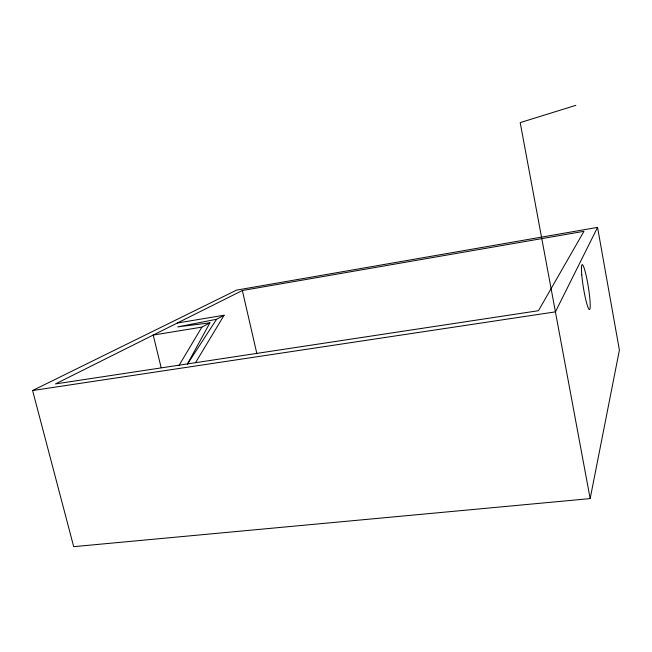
<?xml version="1.0" encoding="UTF-8"?>
<svg xmlns="http://www.w3.org/2000/svg" width="652" height="652" viewBox="0 0 652 652"><rect width="100%" height="100%" fill="white"/><g stroke="black" fill="none" stroke-linecap="round" stroke-linejoin="round"><path stroke-width="0.98" d="M590.166 498.601L619.4 350.132L597.558 227.385L236.554 290.124L32.6 390.524L73.692 546.661L590.166 498.601L520.206 122.609L575.838 105.339M597.558 227.385L555.423 311.86L32.6 390.524M187.368 364.126L209.903 322.838L177.735 326.888L216.57 319.276L224.109 315.242L195.559 362.61M178.966 365.511L201.875 327.125L209.903 322.838M187.442 364.158L216.57 319.276M242.357 290.515L55.485 383.914L538.454 310.702L583.964 231.313L242.357 290.515L256.896 353.783M177.344 323.009L224.109 315.242M201.875 327.125L153.204 335.071L161.142 367.606M581.78 274.883A22.787 2.478 80.8 0 0 589.286 309.553A22.787 2.478 80.8 0 0 586.425 276.798A22.787 2.478 80.8 0 0 581.78 274.883"/></g></svg>
